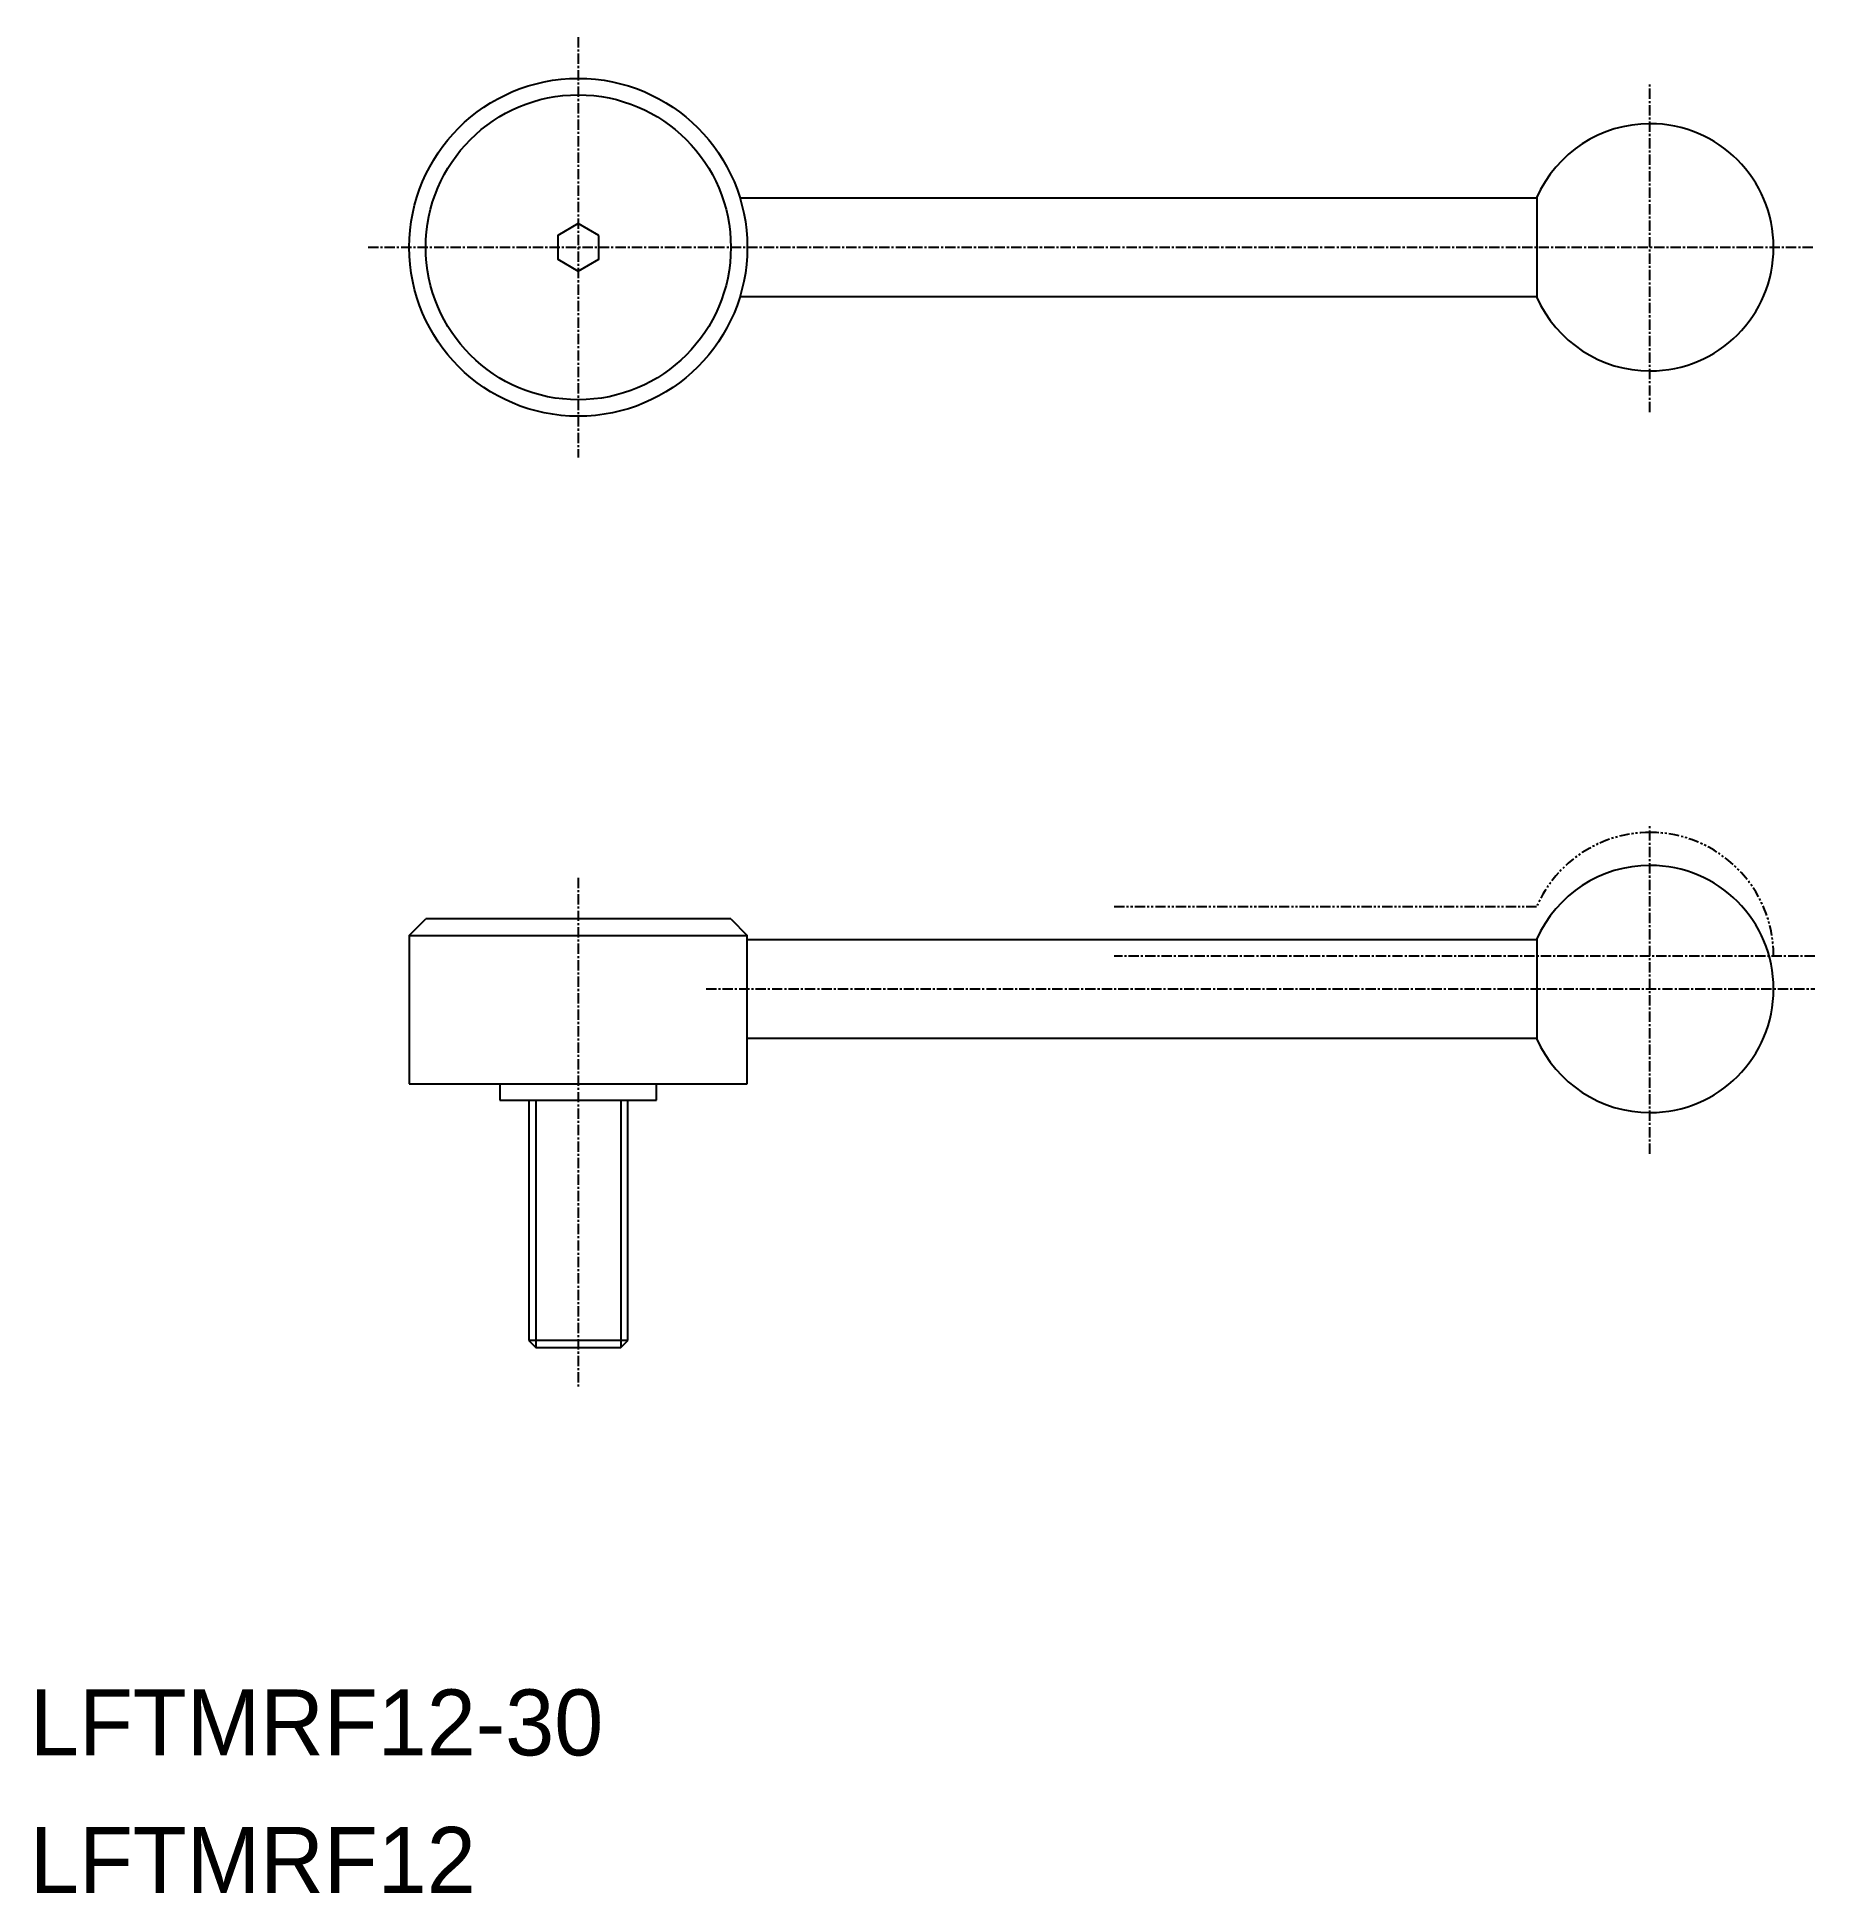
# Model space of a CAD drawing. Extents: x -4116 to -3900, y -811 to -585.
import ezdxf
from ezdxf.enums import TextEntityAlignment as Align

# ---------------------------------------------------------------- set-up
doc = ezdxf.new("R2010")
doc.units = 0
doc.linetypes.add('CENTER', pattern=[2, 1.25, -0.25, 0.25, -0.25])
doc.linetypes.add('PHANTOM', pattern=[2.5, 1.25, -0.25, 0.25, -0.25, 0.25, -0.25])
doc.layers.get('0').update_dxf_attribs({"linetype": 'CONTINUOUS'})
doc.layers.add('CENTER', color=1, linetype='CENTER')

msp = doc.modelspace()

# ---------------------------------------------------------------- linework, layer by layer
at = {"color": 7, "linetype": 'CONTINUOUS'}
for p, q in [((-4030.29, -604.98), (-3933.64, -604.98)), ((-3933.64, -604.98), (-3933.64, -616.98)), ((-3933.64, -616.98), (-4030.29, -616.98)), ((-4070.4, -694.47), (-4068.4, -692.47)), ((-4031.4, -692.47), (-4068.4, -692.47)), ((-4031.4, -692.47), (-4029.4, -694.47)), ((-4070.4, -694.47), (-4029.4, -694.47)), ((-4070.4, -694.47), (-4070.4, -712.47)), ((-4029.4, -712.47), (-4029.4, -694.47)), ((-4029.4, -694.97), (-3933.64, -694.97)), ((-3933.64, -694.97), (-3933.64, -706.97)), ((-3933.64, -706.97), (-4029.4, -706.97)), ((-4070.4, -712.47), (-4029.4, -712.47)), ((-4059.4, -712.47), (-4059.4, -714.47)), ((-4040.4, -714.47), (-4040.4, -712.47)), ((-4059.4, -714.47), (-4040.4, -714.47)), ((-4055.9, -714.47), (-4055.9, -743.62)), ((-4043.9, -743.62), (-4043.9, -714.47)), ((-4055.9, -743.62), (-4055.05, -744.47)), ((-4043.9, -743.62), (-4055.9, -743.62)), ((-4055.05, -744.47), (-4044.75, -744.47)), ((-4044.75, -744.47), (-4043.9, -743.62))]:
    msp.add_line(p, q, dxfattribs=at)
at = {"color": 3, "linetype": 'PHANTOM'}
msp.add_line((-3984.9, -690.97), (-3933.64, -690.97), dxfattribs=at)
at = {"color": 3, "linetype": 'CONTINUOUS'}
for p, q in [((-4055.05, -714.47), (-4055.05, -744.47)), ((-4044.75, -714.47), (-4044.75, -744.47))]:
    msp.add_line(p, q, dxfattribs=at)
at = {"color": 7, "linetype": 'CONTINUOUS'}
msp.add_lwpolyline([(-4047.4, -609.53), (-4049.9, -608.09), (-4052.4, -609.53), (-4052.4, -612.42), (-4049.9, -613.86), (-4047.4, -612.42)], close=True, dxfattribs=at)
for radius in [20.5, 18.5]:
    msp.add_circle((-4049.9, -610.98), radius, dxfattribs=at)
for centre, start, end in [((-3919.9, -610.98), 90, 156.4218), ((-3919.9, -610.98), 270, 90), ((-3919.9, -610.98), 203.5782, 270), ((-3919.9, -700.97), 90, 156.4218), ((-3919.9, -700.97), 270, 90), ((-3919.9, -700.97), 203.5782, 270)]:
    msp.add_arc(centre, 15, start, end, dxfattribs=at)
at = {"color": 3, "linetype": 'PHANTOM'}
for start, end in [(90, 156.4218), (0, 90)]:
    msp.add_arc((-3919.9, -696.97), 15, start, end, dxfattribs=at)
at = {"layer": 'CENTER', "color": 1, "linetype": 'CENTER'}
for p, q in [((-4049.9, -585.48), (-4049.9, -636.48)), ((-3919.9, -630.98), (-3919.9, -590.98)), ((-4075.4, -610.98), (-3899.9, -610.98)), ((-3919.9, -720.97), (-3919.9, -680.97)), ((-4049.9, -687.47), (-4049.9, -749.47)), ((-3899.9, -696.97), (-3984.9, -696.97)), ((-4034.4, -700.97), (-3899.9, -700.97))]:
    msp.add_line(p, q, dxfattribs=at)

# ---------------------------------------------------------------- texts
at = {"color": 7, "linetype": 'CONTINUOUS'}
for s, p in [('LFTMRF12-30', (-4116.42, -796.36)), ('LFTMRF12', (-4116.42, -813.04))]:
    msp.add_text(s, height=8, dxfattribs=at).set_placement(p, align=Align.BOTTOM_LEFT)

doc.saveas('drawing.dxf')
